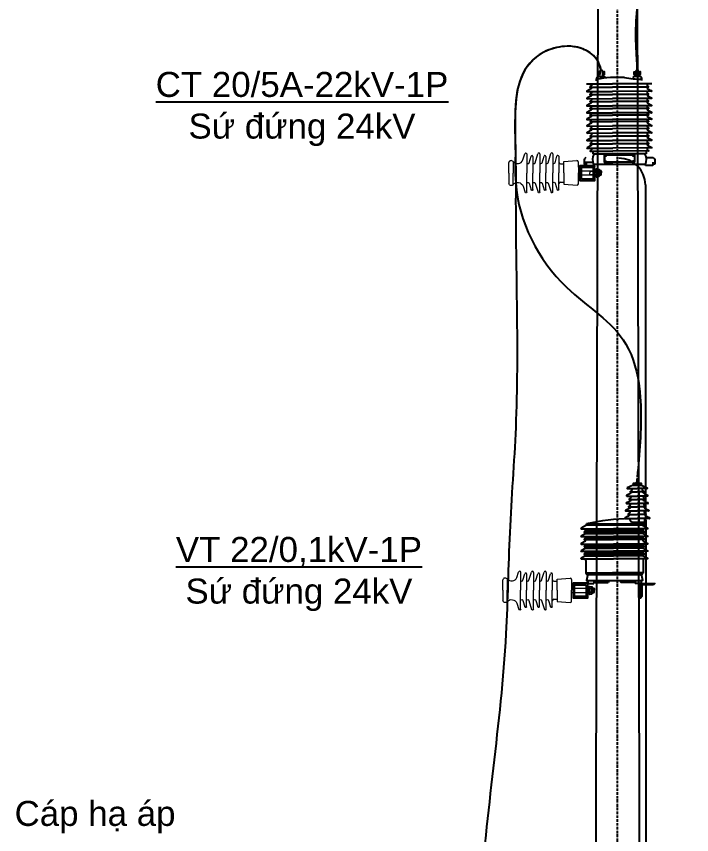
# Model space of a CAD drawing. Header units: inches. Extents: x -246336 to 136055, y -106871 to 69513.
# Drawn here: x -116077 to -112832, y 11018 to 14948 of the extents above; entities that cross this region are included whole.
import ezdxf

# ---------------------------------------------------------------- set-up
doc = ezdxf.new("R2010")
doc.units = ezdxf.units.IN
doc.header["$MEASUREMENT"] = 0
doc.linetypes.add('ACAD_ISO10W100', pattern=[18.5, 12, -3, 0.5, -3])
doc.linetypes.add('CENTER', pattern=[2, 1.25, -0.25, 0.25, -0.25])
doc.layers.add('XA-TT1', color=7, linetype='Continuous')
doc.styles.add('VU', font='arial.ttf', dxfattribs={"height": 12})
doc.linetypes.add('BATTING', pattern='A,0.0001,-0.1,[134,ltypeshp.shx,S=0.1,R=0,X=-0.1,Y=0],-0.2,[134,ltypeshp.shx,S=0.1,R=180,X=0.1,Y=0],-0.1', length=0.4001)

# ---------------------------------------------------------------- blocks, each defined once
blk = doc.blocks.new('ti-sd')
at = {"color": 8, "linetype": 'Continuous'}
for p, q in [((39880.29, -6205.36), (39892.71, -6205.31)), ((39882.58, -6205.44), (39882.58, -6206.3)), ((39885.07, -6203.78), (39885.07, -6203.18)), ((39911.64, -6205.27), (39892.71, -6205.31)), ((39906.85, -6203.72), (39906.85, -6203.13)), ((39909.35, -6205.37), (39909.35, -6206.23)), ((39882.59, -6207.56), (39880.43, -6208.76)), ((39880.49, -6208.99), (39892.72, -6208.94)), ((39882.58, -6206.3), (39881.9, -6206.77)), ((39882.6, -6209.84), (39881.91, -6210.31)), ((39881.94, -6206.92), (39892.71, -6206.88)), ((39882.58, -6206.92), (39882.59, -6207.56)), ((39882.59, -6208.98), (39882.6, -6209.84)), ((39910, -6206.84), (39892.71, -6206.88)), ((39911.46, -6208.9), (39892.72, -6208.94)), ((39909.35, -6206.23), (39910.04, -6206.69)), ((39909.36, -6206.84), (39909.36, -6207.49)), ((39909.36, -6207.49), (39911.52, -6208.67)), ((39909.36, -6208.91), (39909.37, -6209.77)), ((39909.37, -6209.77), (39910.06, -6210.23)), ((39882.6, -6211.01), (39880.45, -6212.21)), ((39880.51, -6212.44), (39892.73, -6212.39)), ((39882.61, -6213.21), (39881.92, -6213.68)), ((39881.96, -6210.46), (39892.72, -6210.42)), ((39881.97, -6213.83), (39892.74, -6213.79)), ((39882.6, -6210.46), (39882.6, -6211.01)), ((39882.6, -6212.43), (39882.61, -6213.21)), ((39882.61, -6213.83), (39882.61, -6214.48)), ((39910.01, -6210.38), (39892.72, -6210.42)), ((39911.48, -6212.35), (39892.73, -6212.39)), ((39910.02, -6213.75), (39892.74, -6213.79)), ((39909.37, -6210.38), (39909.37, -6210.94)), ((39909.37, -6210.94), (39911.53, -6212.12)), ((39909.38, -6212.36), (39909.38, -6213.14)), ((39909.38, -6213.14), (39910.07, -6213.61)), ((39909.38, -6213.76), (39909.38, -6214.4)), ((39882.61, -6214.48), (39880.46, -6215.67)), ((39880.52, -6215.9), (39892.74, -6215.86)), ((39882.62, -6216.58), (39881.93, -6217.06)), ((39881.98, -6217.2), (39892.75, -6217.16)), ((39882.62, -6215.89), (39882.62, -6216.58)), ((39882.62, -6217.2), (39882.62, -6217.85)), ((39911.49, -6215.81), (39892.74, -6215.86)), ((39910.04, -6217.13), (39892.75, -6217.16)), ((39909.38, -6214.4), (39911.55, -6215.59)), ((39909.39, -6215.82), (39909.39, -6216.51)), ((39909.39, -6216.51), (39910.08, -6216.98)), ((39909.39, -6217.13), (39909.4, -6217.78)), ((39909.4, -6217.78), (39911.56, -6218.96)), ((39882.62, -6217.85), (39880.47, -6219.05)), ((39882.64, -6220.99), (39880.48, -6222.19)), ((39880.53, -6219.27), (39892.76, -6219.23)), ((39882.63, -6219.72), (39881.94, -6220.2)), ((39881.99, -6220.34), (39892.76, -6220.3)), ((39882.63, -6219.27), (39882.63, -6219.72)), ((39882.63, -6220.34), (39882.64, -6220.99)), ((39911.5, -6219.19), (39892.76, -6219.23)), ((39910.05, -6220.27), (39892.76, -6220.3)), ((39909.4, -6219.19), (39909.4, -6219.65)), ((39909.4, -6219.65), (39910.09, -6220.12)), ((39909.41, -6220.27), (39909.41, -6220.92)), ((39909.41, -6220.92), (39911.57, -6222.1)), ((39882.65, -6224.15), (39880.49, -6225.35)), ((39880.54, -6222.41), (39892.77, -6222.37)), ((39880.55, -6225.58), (39892.78, -6225.53)), ((39882.64, -6222.89), (39881.96, -6223.36)), ((39882, -6223.51), (39892.77, -6223.47)), ((39882.64, -6222.41), (39882.64, -6222.89)), ((39882.64, -6223.5), (39882.65, -6224.15)), ((39882.65, -6225.57), (39882.65, -6226.26)), ((39911.51, -6222.32), (39892.77, -6222.37)), ((39910.06, -6223.43), (39892.77, -6223.47)), ((39911.52, -6225.49), (39892.78, -6225.53)), ((39909.41, -6222.33), (39909.41, -6222.81)), ((39909.41, -6222.81), (39910.1, -6223.28)), ((39909.42, -6223.43), (39909.42, -6224.08)), ((39909.42, -6224.08), (39911.58, -6225.26)), ((39909.42, -6225.49), (39909.43, -6226.19)), ((39882.66, -6227.52), (39880.51, -6228.72)), ((39880.57, -6228.95), (39892.79, -6228.9)), ((39882.65, -6226.26), (39881.97, -6226.73)), ((39882.01, -6226.88), (39892.78, -6226.84)), ((39882.66, -6226.88), (39882.66, -6227.52)), ((39882.66, -6228.98), (39882.67, -6229.84)), ((39910.07, -6226.8), (39892.78, -6226.84)), ((39911.53, -6228.86), (39892.79, -6228.9)), ((39909.43, -6226.19), (39910.12, -6226.65)), ((39909.43, -6226.8), (39909.43, -6227.45)), ((39909.43, -6227.45), (39911.59, -6228.63)), ((39909.44, -6228.91), (39909.44, -6229.77)), ((39882.67, -6231.11), (39880.52, -6232.31)), ((39880.58, -6232.53), (39892.8, -6232.49)), ((39882.67, -6229.84), (39881.98, -6230.31)), ((39882.68, -6233.52), (39881.99, -6233.99)), ((39882.03, -6230.46), (39892.8, -6230.42)), ((39882.67, -6230.46), (39882.67, -6231.11)), ((39882.68, -6232.52), (39882.68, -6233.52)), ((39910.08, -6230.38), (39892.8, -6230.42)), ((39911.55, -6232.44), (39892.8, -6232.49)), ((39909.44, -6229.77), (39910.13, -6230.24)), ((39909.44, -6230.39), (39909.44, -6231.04)), ((39909.44, -6231.04), (39911.61, -6232.22)), ((39909.45, -6232.45), (39909.45, -6233.45)), ((39909.45, -6233.45), (39910.14, -6233.91)), ((39882.69, -6234.79), (39880.53, -6235.98)), ((39880.59, -6236.21), (39892.82, -6236.17)), ((39882.69, -6237.01), (39882.01, -6237.48)), ((39882.04, -6234.14), (39892.81, -6234.1)), ((39882.68, -6234.14), (39882.69, -6234.79)), ((39882.69, -6236.2), (39882.69, -6237.01)), ((39910.1, -6234.06), (39892.81, -6234.1)), ((39911.56, -6236.12), (39892.82, -6236.17)), ((39909.46, -6234.06), (39909.46, -6234.71)), ((39909.46, -6234.71), (39911.62, -6235.89)), ((39909.46, -6236.13), (39909.47, -6236.94)), ((39909.47, -6236.94), (39910.16, -6237.4)), ((39882.05, -6237.63), (39892.82, -6237.59)), ((39883.32, -6237.63), (39883.33, -6238.99)), ((39883.33, -6238.99), (39892.83, -6238.96)), ((39889.04, -6239.91), (39889.84, -6239.91)), ((39889.44, -6239.51), (39889.44, -6240.31)), ((39910.11, -6237.55), (39892.82, -6237.59)), ((39908.85, -6238.92), (39892.83, -6238.96)), ((39903.15, -6239.88), (39902.34, -6239.89)), ((39902.74, -6239.48), (39902.74, -6240.29)), ((39908.84, -6237.56), (39908.85, -6238.92)), ((39879.06, -6242.96), (39883.18, -6242.95)), ((39880.11, -6242.96), (39880.12, -6244.63)), ((39880.12, -6244.63), (39883.58, -6244.61)), ((39883.58, -6244.61), (39883.62, -6244.05)), ((39908.59, -6243.98), (39883.62, -6244.03)), ((39889.05, -6242.53), (39889.85, -6242.53)), ((39889.45, -6242.94), (39889.45, -6242.13)), ((39903.15, -6242.51), (39902.35, -6242.51)), ((39902.75, -6242.91), (39902.75, -6242.1)), ((39908.63, -6244.55), (39908.59, -6243.98)), ((39912.1, -6244.53), (39908.63, -6244.55)), ((39912.09, -6242.87), (39912.1, -6244.53)), ((39886.44, -6246.67), (39886.44, -6248.02)), ((39886.44, -6247), (39887.3, -6247)), ((39886.45, -6249.37), (39886.44, -6248.02)), ((39886.45, -6249.03), (39887.3, -6249.03))]:
    blk.add_line(p, q, dxfattribs=at)
at = {"color": 8, "linetype": 'Continuous', "lineweight": 5}
for p, q in [((39849.72, -6241.88), (39850.67, -6238.88)), ((39851.55, -6238.94), (39851.58, -6248.15)), ((39852.66, -6243.21), (39853.6, -6240.07)), ((39854.45, -6240.16), (39854.48, -6248.13)), ((39855.56, -6243.2), (39856.89, -6238.86)), ((39857.77, -6238.92), (39857.81, -6248.12)), ((39858.88, -6243.19), (39859.82, -6240.05)), ((39860.67, -6240.13), (39860.7, -6248.11)), ((39861.78, -6243.18), (39863.11, -6238.83)), ((39864, -6238.9), (39864.03, -6248.1)), ((39865.11, -6243.17), (39866.05, -6240.03)), ((39866.9, -6240.11), (39866.93, -6248.09)), ((39842.88, -6248.18), (39842.86, -6243.12)), ((39844.96, -6242.64), (39844.98, -6248.17)), ((39867.72, -6243.71), (39869.38, -6243.7)), ((39869.38, -6242.6), (39875.65, -6242.08)), ((39869.4, -6248.08), (39869.38, -6242.6)), ((39876.3, -6242.73), (39876.32, -6248.06)), ((39842.88, -6248.18), (39842.9, -6253.23)), ((39845, -6253.7), (39844.98, -6248.17)), ((39851.62, -6257.35), (39851.58, -6248.15)), ((39854.51, -6256.11), (39854.48, -6248.13)), ((39857.84, -6257.33), (39857.81, -6248.12)), ((39860.73, -6256.09), (39860.7, -6248.11)), ((39864.06, -6257.3), (39864.03, -6248.1)), ((39866.96, -6256.07), (39866.93, -6248.09)), ((39869.4, -6248.08), (39869.41, -6253.56)), ((39876.31, -6247.04), (39884.83, -6247.01)), ((39876.34, -6253.38), (39876.32, -6248.06)), ((39876.32, -6249.07), (39884.83, -6249.04)), ((39881.9, -6247.02), (39881.9, -6248.04)), ((39881.9, -6249.05), (39881.9, -6248.04)), ((39885.06, -6246.23), (39886.3, -6246.23)), ((39885.2, -6247.11), (39886.3, -6247.11)), ((39885.21, -6248.93), (39886.31, -6248.93)), ((39887.3, -6247), (39887.5, -6247.2)), ((39887.3, -6249.03), (39887.5, -6248.83)), ((39887.5, -6247.2), (39887.5, -6248.02)), ((39887.5, -6248.83), (39887.5, -6248.02)), ((39852.7, -6253.07), (39853.66, -6256.21)), ((39855.59, -6253.06), (39856.96, -6257.39)), ((39858.92, -6253.05), (39859.88, -6256.18)), ((39861.82, -6253.04), (39863.18, -6257.37)), ((39865.14, -6253.03), (39866.11, -6256.16)), ((39867.75, -6252.47), (39869.41, -6252.46)), ((39885.08, -6249.81), (39886.31, -6249.81)), ((39849.76, -6254.42), (39850.73, -6257.42)), ((39869.41, -6253.56), (39875.69, -6254.03))]:
    blk.add_line(p, q, dxfattribs=at)
at = {"color": 8}
blk.add_line((39908.97, -6240.65), (39912.3, -6240.65), dxfattribs=at)
at = {"color": 8, "linetype": 'CENTER', "lineweight": 5, "ltscale": 0.05}
for p, q in [((39881.9, -6247.22), (39884.83, -6247.21)), ((39881.9, -6248.85), (39884.83, -6248.84))]:
    blk.add_line(p, q, dxfattribs=at)
at = {"color": 8, "linetype": 'CENTER', "ltscale": 0.05}
for p, q in [((39886.44, -6247.21), (39887.5, -6247.2)), ((39886.45, -6248.83), (39887.5, -6248.83)), ((39887.3, -6249.03), (39887.3, -6247))]:
    blk.add_line(p, q, dxfattribs=at)
at = {"color": 8, "linetype": 'Continuous', "const_width": 0.00123}
for points in [[(39880.29, -6205.36), (39881.11, -6202), (39882.95, -6201.99), (39883.6, -6203.83), (39892.7, -6203.8)], [(39911.64, -6205.27), (39910.8, -6201.92), (39908.96, -6201.92), (39908.32, -6203.76), (39892.7, -6203.8)], [(39883.28, -6240.71), (39879.89, -6240.73)], [(39882.05, -6237.63), (39881.15, -6237.63), (39881.17, -6240.61)], [(39910.11, -6237.55), (39911.01, -6237.55), (39911.02, -6240.53)]]:
    blk.add_lwpolyline(points, dxfattribs=at)
at = {"color": 8, "linetype": 'Continuous'}
for points in [[(39886.67, -6199.5), (39885.8, -6199.5), (39885.81, -6200.86), (39886.55, -6200.85)], [(39887.85, -6198.82), (39886.81, -6198.83)], [(39888.12, -6200.85), (39888.81, -6200.84), (39888.81, -6199.49), (39887.99, -6199.49)], [(39903.78, -6200.81), (39903.09, -6200.82), (39903.08, -6199.46), (39903.9, -6199.46)], [(39904.04, -6198.79), (39905.07, -6198.79)], [(39905.21, -6199.46), (39906.09, -6199.45), (39906.09, -6200.81), (39905.35, -6200.81)], [(39892.83, -6239.4), (39888.95, -6239.42), (39888.96, -6243.03), (39892.84, -6243.01)]]:
    blk.add_lwpolyline(points, dxfattribs=at)
at = {"color": 8}
blk.add_lwpolyline([(39888.95, -6239.42), (39903.24, -6239.42), (39903.24, -6243), (39888.95, -6243)], close=True, dxfattribs=at)
at = {"color": 8, "flags": 128}
for points in [[(39884.17, -6245.34), (39884.16, -6244.63), (39877.06, -6244.65), (39877.09, -6251.75), (39877.8, -6251.75)], [(39877.09, -6251.04), (39877.09, -6251.75), (39884.19, -6251.73), (39884.16, -6244.63), (39883.45, -6244.63)], [(39877.8, -6251.04), (39877.78, -6245.36), (39883.46, -6245.34)], [(39883.46, -6245.34), (39883.48, -6251.02), (39877.8, -6251.04)]]:
    blk.add_lwpolyline(points, dxfattribs=at)
at = {"color": 8, "linetype": 'Continuous', "lineweight": 5}
for points in [[(39884.83, -6248.02), (39884.82, -6246), (39885.06, -6246), (39885.07, -6248.02)], [(39884.83, -6248.02), (39884.84, -6250.05), (39885.08, -6250.05), (39885.07, -6248.02)]]:
    blk.add_lwpolyline(points, dxfattribs=at)
at = {"color": 8, "linetype": 'Continuous'}
for centre in [(39889.44, -6239.91), (39902.74, -6239.89), (39889.45, -6242.53), (39902.75, -6242.51)]:
    blk.add_circle(centre, 0.0977, dxfattribs=at)
for centre, radius, start, end in [((39895.75, -6200.99), 9.2, 166.3863, 185.1993), ((39878.92, -6201.05), 9.2, 355.2151, 14.0282), ((39912.98, -6200.96), 9.2, 166.3863, 185.1993), ((39896.15, -6201.02), 9.2, 355.2151, 14.0282), ((39894.75, -6249.48), 47.3, 85.4838, 101.8107), ((39909.31, -6133.01), 70.16, 261.1118, 267.9895), ((39880.49, -6208.87), 0.121, 119.0705, 270.2072), ((39881.94, -6206.84), 0.0808, 124.5117, 270.2072), ((39910, -6206.76), 0.0808, 270.2072, 55.9027), ((39911.46, -6208.78), 0.121, 270.2072, 61.344), ((39880.51, -6212.32), 0.121, 119.0705, 270.2072), ((39881.95, -6210.38), 0.0808, 124.5117, 270.2072), ((39881.97, -6213.75), 0.0808, 124.5117, 270.2072), ((39910.01, -6210.3), 0.0808, 270.2072, 55.9027), ((39910.02, -6213.67), 0.0808, 270.2072, 55.9027), ((39911.47, -6212.23), 0.121, 270.2072, 61.344), ((39880.52, -6215.78), 0.121, 119.0705, 270.2072), ((39881.98, -6217.12), 0.0808, 124.5117, 270.2072), ((39910.04, -6217.05), 0.0808, 270.2072, 55.9027), ((39911.49, -6215.69), 0.121, 270.2072, 61.344), ((39880.53, -6219.15), 0.121, 119.0705, 270.2072), ((39881.99, -6220.26), 0.0808, 124.5117, 270.2072), ((39910.05, -6220.18), 0.0808, 270.2072, 55.9027), ((39911.5, -6219.06), 0.121, 270.2072, 61.344), ((39880.54, -6222.29), 0.121, 119.0705, 270.2072), ((39880.55, -6225.45), 0.121, 119.0705, 270.2072), ((39882, -6223.42), 0.0808, 124.5117, 270.2072), ((39910.06, -6223.35), 0.0808, 270.2072, 55.9027), ((39911.51, -6222.2), 0.121, 270.2072, 61.344), ((39911.52, -6225.37), 0.121, 270.2072, 61.344), ((39880.57, -6228.83), 0.121, 119.0705, 270.2072), ((39882.01, -6226.8), 0.0808, 124.5117, 270.2072), ((39910.07, -6226.72), 0.0808, 270.2072, 55.9027), ((39911.53, -6228.74), 0.121, 270.2072, 61.344), ((39880.58, -6232.41), 0.121, 119.0705, 270.2072), ((39882.03, -6230.38), 0.0808, 124.5117, 270.2072), ((39910.08, -6230.3), 0.0808, 270.2072, 55.9027), ((39911.55, -6232.32), 0.121, 270.2072, 61.344), ((39880.59, -6236.09), 0.121, 119.0705, 270.2072), ((39882.04, -6234.06), 0.0808, 124.5117, 270.2072), ((39910.1, -6233.98), 0.0808, 270.2072, 55.9027), ((39910.11, -6237.47), 0.0808, 270.2072, 55.9027), ((39911.56, -6236), 0.121, 270.2072, 61.344), ((39882.05, -6237.55), 0.0808, 124.5117, 270.2072), ((39888.53, -6241.75), 5.41, 149.3095, 205.0689), ((39903.67, -6241.72), 5.41, 335.3456, 31.105), ((39885.84, -6246.67), 0.776, 145.6703, 214.7442), ((39888.17, -6248.01), 3.1, 163.1324, 180.2072), ((39888.17, -6248.01), 3.1, 180.2072, 197.2821), ((39885.85, -6249.37), 0.776, 145.6703, 214.7442), ((39885.66, -6246.67), 0.776, 325.6703, 34.7442), ((39883.34, -6248.03), 3.1, 0.2072, 17.2821), ((39883.34, -6248.03), 3.1, 343.1324, 0.2072), ((39885.67, -6249.37), 0.776, 325.6703, 34.7442)]:
    blk.add_arc(centre, radius, start, end, dxfattribs=at)
at = {"color": 8, "linetype": 'Continuous', "lineweight": 5}
for centre, radius, start, end in [((39867.8, -6242.78), 0.936, 196.9591, 264.9266), ((39875.62, -6242.76), 0.68, 2.2728, 87.6583), ((39867.84, -6253.4), 0.936, 95.4879, 163.4553), ((39875.66, -6253.36), 0.68, 272.7562, 358.1417)]:
    blk.add_arc(centre, radius, start, end, dxfattribs=at)
for centre, major_axis, start_param, end_param in [((39851.1, -6239.01), (0.454, 0.002), 0.149844, 2.840876), ((39854.02, -6240.14), (0.428, 0.002), -0.047539, 2.975238), ((39857.32, -6238.99), (0.454, 0.002), 0.149844, 2.840876), ((39860.25, -6240.12), (0.428, 0.002), -0.047539, 2.975238), ((39863.55, -6238.96), (0.454, 0.002), 0.149844, 2.840876), ((39866.47, -6240.09), (0.428, 0.002), -0.047539, 2.975238), ((39844.02, -6243.33), (-1.18, 0), 3.786737, 6.096978), ((39847.12, -6240.94), (2.77, 0.01), 3.818652, 5.922667), ((39852.1, -6243.08), (-0.579, -0.002), 0.402312, 2.8943), ((39854.99, -6243.07), (-0.579, -0.002), 0.402312, 2.8943), ((39858.32, -6243.05), (-0.579, -0.002), 0.402312, 2.8943), ((39861.22, -6243.04), (-0.579, -0.002), 0.402312, 2.8943), ((39864.55, -6243.03), (-0.579, -0.002), 0.402312, 2.8943)]:
    blk.add_ellipse(centre, major_axis=major_axis, ratio=0.970874, start_param=start_param, end_param=end_param, dxfattribs=at)
at = {"color": 8, "linetype": 'Continuous', "lineweight": 5, "extrusion": (0, 0, -1)}
for centre, major_axis, start_param, end_param in [((39847.17, -6255.38), (-2.77, -0.01), 0.67706, 2.781074), ((39852.13, -6253.21), (0.579, 0.002), 3.543905, 6.035893), ((39855.03, -6253.2), (0.579, 0.002), 3.543905, 6.035893), ((39858.36, -6253.19), (0.579, 0.002), 3.543905, 6.035893), ((39861.25, -6253.18), (0.579, 0.002), 3.543905, 6.035893), ((39864.58, -6253.17), (0.579, 0.002), 3.543905, 6.035893), ((39844.06, -6253.02), (1.18, 0), 0.645144, 2.955385), ((39854.08, -6256.13), (-0.428, -0.002), 3.094054, 6.116831), ((39860.3, -6256.11), (-0.428, -0.002), 3.094054, 6.116831), ((39866.53, -6256.09), (-0.428, -0.002), 3.094054, 6.116831), ((39851.17, -6257.28), (-0.454, -0.002), 3.291437, 5.982469), ((39857.39, -6257.26), (-0.454, -0.002), 3.291437, 5.982469), ((39863.61, -6257.24), (-0.454, -0.002), 3.291437, 5.982469)]:
    blk.add_ellipse(centre, major_axis=major_axis, ratio=0.970874, start_param=start_param, end_param=end_param, dxfattribs=at)
at = {"color": 8, "linetype": 'Continuous'}
for points, knots in [([(39885.07, -6203.18), (39885.1, -6202.9), (39885.16, -6202.5), (39885.41, -6202.01), (39885.89, -6201.83), (39886.48, -6201.84), (39887.16, -6201.79), (39887.8, -6201.81), (39888.37, -6201.83), (39888.78, -6201.86), (39889.23, -6201.94), (39889.29, -6202.25), (39889.34, -6202.5)], [0, 0, 0, 0, 8.349746, 11.881532, 15.666419, 22.692707, 29.307797, 35.918943, 41.477467, 46.210135, 48.078796, 54.351019, 54.351019, 54.351019, 54.351019]), ([(39906.85, -6203.13), (39906.81, -6202.85), (39906.75, -6202.45), (39906.5, -6201.96), (39906.01, -6201.78), (39905.43, -6201.8), (39904.74, -6201.75), (39904.11, -6201.78), (39903.53, -6201.8), (39903.13, -6201.83), (39902.68, -6201.91), (39902.62, -6202.23), (39902.57, -6202.47)], [0, 0, 0, 0, 8.349746, 11.881532, 15.666419, 22.692707, 29.307797, 35.918943, 41.477467, 46.210135, 48.078796, 54.351019, 54.351019, 54.351019, 54.351019]), ([(39879.89, -6240.73), (39879.67, -6240.94), (39879.22, -6241.38), (39879.14, -6242.21), (39879.03, -6242.92), (39879.11, -6243.43), (39879.15, -6243.82), (39879.3, -6243.97), (39879.59, -6244.09), (39879.87, -6244.02), (39880.12, -6243.95)], [0, 0, 0, 0, 8.558028, 18.122909, 23.626836, 29.675938, 33.663226, 34.438102, 35.663637, 42.81104, 42.81104, 42.81104, 42.81104]), ([(39912.3, -6240.65), (39912.51, -6240.85), (39912.96, -6241.29), (39913.05, -6242.12), (39913.16, -6242.83), (39913.08, -6243.34), (39913.05, -6243.73), (39912.91, -6243.88), (39912.62, -6244.01), (39912.33, -6243.93), (39912.1, -6244.01)], [0, 0, 0, 0, 8.558028, 18.122909, 23.626836, 29.675938, 33.663226, 34.438102, 35.663637, 42.81104, 42.81104, 42.81104, 42.81104])]:
    blk.add_open_spline(points, degree=3, knots=knots, dxfattribs=at)
blk = doc.blocks.new('tu-tl')
at = {"color": 8, "linetype": 'Continuous'}
for p, q in [((39902.63, -6397.03), (39899.85, -6398.29)), ((39906.62, -6397.03), (39909.4, -6398.29)), ((39901.08, -6401.16), (39899.61, -6401.84)), ((39899.69, -6402.22), (39904.63, -6402.22)), ((39899.94, -6398.68), (39904.63, -6398.68)), ((39901.29, -6400.29), (39904.63, -6400.29)), ((39909.31, -6398.68), (39904.63, -6398.68)), ((39907.96, -6400.29), (39904.63, -6400.29)), ((39909.56, -6402.22), (39904.63, -6402.22)), ((39908.18, -6401.16), (39909.64, -6401.84)), ((39900.93, -6404.8), (39899.46, -6405.48)), ((39899.55, -6405.87), (39904.63, -6405.87)), ((39900.8, -6403.89), (39904.63, -6403.89)), ((39908.45, -6403.89), (39904.63, -6403.89)), ((39909.7, -6405.87), (39904.63, -6405.87)), ((39908.32, -6404.8), (39909.79, -6405.48)), ((39900.54, -6408.34), (39899.08, -6409.02)), ((39899.16, -6409.41), (39904.63, -6409.41)), ((39900.55, -6407.45), (39904.63, -6407.45)), ((39908.71, -6407.45), (39904.63, -6407.45)), ((39910.09, -6409.41), (39904.63, -6409.41)), ((39908.71, -6408.34), (39910.18, -6409.02)), ((39900.2, -6411.98), (39898.74, -6412.66)), ((39898.82, -6413.05), (39904.63, -6413.05)), ((39900.34, -6411.05), (39904.63, -6411.05)), ((39908.91, -6411.05), (39904.63, -6411.05)), ((39910.43, -6413.05), (39904.63, -6413.05)), ((39908.29, -6415.61), (39908.29, -6413.05)), ((39909.05, -6411.98), (39910.52, -6412.66)), ((39880.28, -6416.26), (39877.65, -6417.71)), ((39877.71, -6417.94), (39893.17, -6417.94)), ((39879.83, -6418.93), (39879.83, -6417.94)), ((39909.65, -6417.94), (39893.17, -6417.94)), ((39907.08, -6416.26), (39909.71, -6417.71)), ((39907.53, -6418.93), (39907.53, -6417.94)), ((39879.83, -6420.29), (39877.65, -6421.49)), ((39877.71, -6421.72), (39893.17, -6421.72)), ((39879.83, -6418.93), (39879.17, -6419.38)), ((39879.21, -6419.53), (39893.17, -6419.53)), ((39879.83, -6418.93), (39893.17, -6418.93)), ((39879.83, -6420.29), (39879.83, -6419.53)), ((39879.83, -6420.29), (39893.17, -6420.29)), ((39879.83, -6422.49), (39879.83, -6421.72)), ((39907.53, -6418.93), (39893.17, -6418.93)), ((39908.15, -6419.53), (39893.17, -6419.53)), ((39907.53, -6420.29), (39893.17, -6420.29)), ((39909.65, -6421.72), (39893.17, -6421.72)), ((39907.53, -6418.93), (39908.19, -6419.38)), ((39907.53, -6420.29), (39907.53, -6419.53)), ((39907.53, -6420.29), (39909.71, -6421.49)), ((39907.53, -6422.49), (39907.53, -6421.72)), ((39879.83, -6423.86), (39877.65, -6425.05)), ((39877.71, -6425.28), (39893.17, -6425.28)), ((39879.83, -6422.49), (39879.17, -6422.94)), ((39879.83, -6425.96), (39879.17, -6426.41)), ((39879.21, -6423.09), (39893.17, -6423.09)), ((39879.83, -6422.49), (39893.17, -6422.49)), ((39879.83, -6423.86), (39879.83, -6423.08)), ((39879.83, -6425.96), (39879.83, -6425.28)), ((39879.83, -6425.96), (39893.17, -6425.96)), ((39907.53, -6422.49), (39893.17, -6422.49)), ((39908.15, -6423.09), (39893.17, -6423.09)), ((39909.65, -6425.28), (39893.17, -6425.28)), ((39907.53, -6425.96), (39893.17, -6425.96)), ((39907.53, -6422.49), (39908.19, -6422.94)), ((39907.53, -6423.86), (39907.53, -6423.08)), ((39907.53, -6423.86), (39909.71, -6425.05)), ((39907.53, -6425.96), (39907.53, -6425.28)), ((39907.53, -6425.96), (39908.19, -6426.41)), ((39879.83, -6427.32), (39877.65, -6428.52)), ((39877.71, -6428.75), (39893.17, -6428.75)), ((39879.83, -6429.55), (39879.17, -6430)), ((39879.21, -6426.56), (39893.17, -6426.56)), ((39879.83, -6427.32), (39879.83, -6426.55)), ((39879.83, -6427.32), (39893.17, -6427.32)), ((39879.83, -6429.55), (39879.83, -6428.75)), ((39879.83, -6429.55), (39893.17, -6429.55)), ((39908.15, -6426.56), (39893.17, -6426.56)), ((39907.53, -6427.32), (39893.17, -6427.32)), ((39909.65, -6428.75), (39893.17, -6428.75)), ((39907.53, -6429.55), (39893.17, -6429.55)), ((39907.53, -6427.32), (39907.53, -6426.55)), ((39907.53, -6427.32), (39909.71, -6428.52)), ((39907.53, -6429.55), (39907.53, -6428.75)), ((39907.53, -6429.55), (39908.19, -6430)), ((39879.83, -6430.91), (39877.65, -6432.11)), ((39877.71, -6432.34), (39893.17, -6432.34)), ((39879.21, -6430.15), (39893.17, -6430.15)), ((39879.83, -6430.91), (39879.83, -6430.14)), ((39879.83, -6430.91), (39893.17, -6430.91)), ((39879.92, -6433.17), (39879.92, -6439.22)), ((39908.15, -6430.15), (39893.17, -6430.15)), ((39907.53, -6430.91), (39893.17, -6430.91)), ((39909.65, -6432.34), (39893.17, -6432.34)), ((39907.45, -6433.17), (39907.45, -6439.22)), ((39907.53, -6430.91), (39907.53, -6430.14)), ((39907.53, -6430.91), (39909.71, -6432.11)), ((39879.92, -6439.18), (39893.63, -6439.18)), ((39881.01, -6439.71), (39893.55, -6439.71)), ((39906.11, -6440.11), (39881.25, -6440.11)), ((39907.45, -6439.18), (39892.71, -6439.18)), ((39906.67, -6439.71), (39892.79, -6439.71)), ((39906.43, -6442.92), (39880.93, -6442.92)), ((39880.93, -6442.92), (39880.93, -6444.25)), ((39880.93, -6444.25), (39883.72, -6444.25)), ((39883.72, -6442.92), (39883.72, -6444.25)), ((39883.72, -6443.71), (39890.57, -6443.71)), ((39890.98, -6442.92), (39890.57, -6443.71)), ((39896.38, -6442.92), (39896.79, -6443.71)), ((39903.64, -6443.71), (39896.79, -6443.71)), ((39906.43, -6444.25), (39903.62, -6444.25)), ((39903.64, -6442.92), (39903.64, -6444.25)), ((39906.43, -6442.92), (39906.43, -6444.25)), ((39883.03, -6446.19), (39883.03, -6447.52)), ((39883.03, -6446.52), (39883.88, -6446.52)), ((39883.03, -6448.85), (39883.03, -6447.52)), ((39883.03, -6448.52), (39883.88, -6448.52))]:
    blk.add_line(p, q, dxfattribs=at)
at = {"color": 8, "linetype": 'Continuous', "lineweight": 5}
for p, q in [((39846.78, -6441.33), (39847.61, -6438.73)), ((39848.6, -6438.88), (39848.6, -6447.52)), ((39849.68, -6442.65), (39850.62, -6439.55)), ((39851.46, -6439.64), (39851.46, -6447.52)), ((39852.55, -6442.65), (39853.76, -6438.74)), ((39854.75, -6438.89), (39854.75, -6447.52)), ((39855.83, -6442.65), (39856.77, -6439.55)), ((39857.61, -6439.64), (39857.61, -6447.52)), ((39858.69, -6442.65), (39859.91, -6438.74)), ((39860.9, -6438.89), (39860.9, -6447.52)), ((39861.98, -6442.65), (39862.92, -6439.55)), ((39863.76, -6439.64), (39863.76, -6447.52)), ((39866.2, -6442.11), (39872.39, -6441.62)), ((39840, -6447.52), (39840, -6442.53)), ((39842.08, -6442.05), (39842.08, -6447.52)), ((39864.56, -6443.2), (39866.2, -6443.2)), ((39866.2, -6447.52), (39866.2, -6442.11)), ((39873.03, -6442.26), (39873.03, -6447.52)), ((39881.68, -6445.75), (39882.9, -6445.75)), ((39840, -6447.52), (39840, -6452.51)), ((39842.08, -6452.99), (39842.08, -6447.52)), ((39848.6, -6456.61), (39848.6, -6447.52)), ((39851.46, -6455.4), (39851.46, -6447.52)), ((39854.75, -6456.61), (39854.75, -6447.52)), ((39857.61, -6455.4), (39857.61, -6447.52)), ((39860.9, -6456.61), (39860.9, -6447.52)), ((39863.76, -6455.4), (39863.76, -6447.52)), ((39866.2, -6447.52), (39866.2, -6452.93)), ((39873.03, -6446.52), (39881.44, -6446.52)), ((39873.03, -6452.78), (39873.03, -6447.52)), ((39873.03, -6448.52), (39881.44, -6448.52)), ((39881.68, -6449.29), (39882.9, -6449.29)), ((39881.81, -6446.62), (39882.9, -6446.62)), ((39881.81, -6448.42), (39882.9, -6448.42)), ((39883.88, -6446.52), (39884.08, -6446.72)), ((39883.88, -6448.52), (39884.08, -6448.32)), ((39884.08, -6446.72), (39884.08, -6447.52)), ((39884.08, -6448.32), (39884.08, -6447.52)), ((39849.68, -6452.39), (39850.62, -6455.49)), ((39852.55, -6452.39), (39853.88, -6456.67)), ((39855.83, -6452.39), (39856.77, -6455.49)), ((39858.69, -6452.39), (39860.03, -6456.67)), ((39861.98, -6452.39), (39862.92, -6455.49)), ((39864.56, -6451.84), (39866.2, -6451.84)), ((39866.2, -6452.93), (39872.39, -6453.42)), ((39846.78, -6453.71), (39847.73, -6456.67))]:
    blk.add_line(p, q, dxfattribs=at)
at = {"color": 8, "linetype": 'CENTER', "lineweight": 5, "ltscale": 0.05}
for p, q in [((39880.09, -6446.72), (39881.44, -6446.72)), ((39880.09, -6448.32), (39881.44, -6448.32))]:
    blk.add_line(p, q, dxfattribs=at)
at = {"color": 8, "linetype": 'CENTER', "ltscale": 0.05}
for p, q in [((39883.03, -6446.72), (39884.08, -6446.72)), ((39883.03, -6448.32), (39884.08, -6448.32)), ((39883.88, -6448.52), (39883.88, -6446.52))]:
    blk.add_line(p, q, dxfattribs=at)
at = {"color": 8, "linetype": 'Continuous'}
for points in [[(39904.38, -6395.86), (39904.87, -6395.86), (39904.87, -6394.17), (39904.38, -6394.17)], [(39902.63, -6397.03), (39906.62, -6397.03), (39906.62, -6396.2), (39902.63, -6396.2)], [(39904.02, -6396.2), (39905.23, -6396.2), (39905.23, -6395.86), (39904.02, -6395.86)], [(39880.28, -6415.61), (39908.29, -6415.61), (39908.29, -6416.26), (39880.28, -6416.26)]]:
    blk.add_lwpolyline(points, close=True, dxfattribs=at)
at = {"color": 8, "flags": 128}
for points in [[(39880.8, -6444.86), (39880.8, -6444.16), (39873.78, -6444.16), (39873.78, -6451.17), (39874.48, -6451.17)], [(39873.78, -6450.47), (39873.78, -6451.17), (39880.8, -6451.17), (39880.8, -6444.16), (39880.09, -6444.16)], [(39880.09, -6444.86), (39880.09, -6450.47), (39874.48, -6450.47)], [(39874.48, -6450.47), (39874.48, -6444.86), (39880.09, -6444.86)], [(39906.81, -6450.56), (39906.11, -6451.27), (39906.11, -6444.25), (39913.13, -6444.25), (39912.43, -6444.95)], [(39912.43, -6444.95), (39906.81, -6444.95), (39906.81, -6450.56)]]:
    blk.add_lwpolyline(points, dxfattribs=at)
at = {"color": 8, "linetype": 'Continuous', "lineweight": 5}
for points in [[(39881.44, -6447.52), (39881.44, -6445.52), (39881.68, -6445.52), (39881.68, -6447.52)], [(39881.44, -6447.52), (39881.44, -6449.52), (39881.68, -6449.52), (39881.68, -6447.52)]]:
    blk.add_lwpolyline(points, dxfattribs=at)
at = {"color": 8, "linetype": 'Continuous'}
for centre, radius, start, end in [((39899.94, -6398.48), 0.204, 114.4232, 270), ((39909.31, -6398.48), 0.204, 270, 65.5768), ((39899.69, -6402.02), 0.204, 114.4232, 270), ((39900.22, -6402.26), 1.57, 290.8825, 0.7109), ((39908.38, -6410.03), 11.5, 121.9967, 129.4587), ((39901.29, -6400.21), 0.0814, 110.8825, 270), ((39900.7, -6398.67), 1.57, 290.8825, 0.7109), ((39900.87, -6410.03), 11.5, 50.5413, 58.0033), ((39908.55, -6398.67), 1.57, 179.2891, 249.1175), ((39909.04, -6402.26), 1.57, 179.2891, 249.1175), ((39907.96, -6400.21), 0.0814, 270, 69.1175), ((39909.56, -6402.02), 0.204, 270, 65.5768), ((39899.55, -6405.66), 0.204, 114.4232, 270), ((39899.96, -6405.83), 1.57, 290.8825, 0.7109), ((39900.8, -6403.8), 0.0814, 110.8825, 270), ((39895.65, -6397.6), 8.93, 306.2607, 314.8873), ((39913.6, -6397.6), 8.93, 225.1127, 233.7393), ((39909.29, -6405.83), 1.57, 179.2891, 249.1175), ((39908.45, -6403.8), 0.0814, 270, 69.1175), ((39909.7, -6405.66), 0.204, 270, 65.5768), ((39899.16, -6409.21), 0.204, 114.4232, 270), ((39899.75, -6409.43), 1.57, 290.8825, 0.7109), ((39900.55, -6407.37), 0.0814, 110.8825, 270), ((39895.26, -6401.14), 8.93, 306.2607, 314.8873), ((39913.99, -6401.14), 8.93, 225.1127, 233.7393), ((39909.5, -6409.43), 1.57, 179.2891, 249.1175), ((39908.71, -6407.37), 0.0814, 270, 69.1175), ((39910.09, -6409.21), 0.204, 270, 65.5768), ((39903.69, -6520.27), 107.24, 91.4385, 102.6086), ((39898.82, -6412.85), 0.204, 114.4232, 270), ((39899.71, -6410.66), 1.41, 290.466, 344.025), ((39900.34, -6410.97), 0.0814, 110.8825, 270), ((39909.54, -6410.66), 1.41, 195.975, 249.534), ((39908.91, -6410.97), 0.0814, 270, 69.1175), ((39910.43, -6412.85), 0.204, 270, 65.5768), ((39877.71, -6417.82), 0.122, 118.8632, 270), ((39909.65, -6417.82), 0.122, 270, 61.1368), ((39877.71, -6421.6), 0.122, 118.8632, 270), ((39879.21, -6419.45), 0.0814, 124.3045, 270), ((39908.15, -6419.45), 0.0814, 270, 55.6955), ((39909.65, -6421.6), 0.122, 270, 61.1368), ((39877.71, -6425.16), 0.122, 118.8632, 270), ((39879.21, -6423.01), 0.0814, 124.3045, 270), ((39908.15, -6423.01), 0.0814, 270, 55.6955), ((39909.65, -6425.16), 0.122, 270, 61.1368), ((39877.71, -6428.63), 0.122, 118.8632, 270), ((39879.21, -6426.48), 0.0814, 124.3045, 270), ((39879.21, -6430.07), 0.0814, 124.3045, 270), ((39908.15, -6426.48), 0.0814, 270, 55.6955), ((39908.15, -6430.07), 0.0814, 270, 55.6955), ((39909.65, -6428.63), 0.122, 270, 61.1368), ((39877.71, -6432.22), 0.122, 118.8632, 270), ((39879.25, -6433.11), 0.671, 354.2657, 85.3828), ((39879.25, -6433.11), 0.671, 354.2657, 85.3828), ((39908.11, -6433.11), 0.671, 94.6172, 185.7343), ((39908.11, -6433.11), 0.671, 94.6172, 185.7343), ((39909.65, -6432.22), 0.122, 270, 61.1368), ((39881.27, -6438.63), 1.48, 203.5916, 269.1397), ((39906.09, -6438.63), 1.48, 270.8603, 336.4084), ((39882.44, -6446.19), 0.766, 145.463, 214.537), ((39882.27, -6446.19), 0.766, 325.463, 34.537), ((39884.74, -6447.52), 3.06, 162.9251, 180), ((39884.74, -6447.52), 3.06, 180, 197.0749), ((39882.44, -6448.85), 0.766, 145.463, 214.537), ((39879.97, -6447.52), 3.06, 0, 17.0749), ((39879.97, -6447.52), 3.06, 342.9251, 0), ((39882.27, -6448.85), 0.766, 325.463, 34.537)]:
    blk.add_arc(centre, radius, start, end, dxfattribs=at)
at = {"color": 8, "linetype": 'Continuous', "lineweight": 5}
for centre, radius, start, end in [((39848.1, -6438.88), 0.506, 0, 162.2723), ((39854.24, -6438.89), 0.506, 0, 162.7264), ((39860.39, -6438.89), 0.506, 0, 162.7264), ((39872.36, -6442.29), 0.671, 2.0656, 87.4511), ((39864.64, -6442.27), 0.925, 196.7519, 264.7194), ((39864.64, -6452.77), 0.925, 95.2806, 163.2481), ((39872.36, -6452.75), 0.671, 272.5489, 357.9344)]:
    blk.add_arc(centre, radius, start, end, dxfattribs=at)
for centre, major_axis, start_param, end_param in [((39841.15, -6442.74), (-1.17, 0), 3.786737, 6.096978), ((39844.22, -6440.39), (2.74, 0), 3.818652, 5.922667), ((39851.04, -6439.62), (0.423, 0), -0.047539, 2.975238), ((39857.19, -6439.62), (0.423, 0), -0.047539, 2.975238), ((39863.34, -6439.62), (0.423, 0), -0.047539, 2.975238), ((39849.13, -6442.52), (-0.572, 0), 0.402312, 2.8943), ((39851.99, -6442.52), (-0.572, 0), 0.402312, 2.8943), ((39855.28, -6442.52), (-0.572, 0), 0.402312, 2.8943), ((39858.14, -6442.52), (-0.572, 0), 0.402312, 2.8943), ((39861.42, -6442.52), (-0.572, 0), 0.402312, 2.8943)]:
    blk.add_ellipse(centre, major_axis=major_axis, ratio=0.970874, start_param=start_param, end_param=end_param, dxfattribs=at)
at = {"color": 8, "linetype": 'Continuous', "lineweight": 5, "extrusion": (0, 0, -1)}
for centre, major_axis, start_param, end_param in [((39841.15, -6452.3), (1.17, 0), 0.645144, 2.955385), ((39844.22, -6454.65), (-2.74, 0), 0.67706, 2.781074), ((39849.13, -6452.53), (0.572, 0), 3.543905, 6.035893), ((39851.99, -6452.53), (0.572, 0), 3.543905, 6.035893), ((39855.28, -6452.53), (0.572, 0), 3.543905, 6.035893), ((39858.14, -6452.53), (0.572, 0), 3.543905, 6.035893), ((39861.42, -6452.53), (0.572, 0), 3.543905, 6.035893), ((39848.16, -6456.55), (-0.449, 0), 3.291437, 5.982469), ((39851.04, -6455.42), (-0.423, 0), 3.094054, 6.116831), ((39854.31, -6456.55), (-0.449, 0), 3.291437, 5.982469), ((39857.19, -6455.42), (-0.423, 0), 3.094054, 6.116831), ((39860.45, -6456.55), (-0.449, 0), 3.291437, 5.982469), ((39863.34, -6455.42), (-0.423, 0), 3.094054, 6.116831)]:
    blk.add_ellipse(centre, major_axis=major_axis, ratio=0.970874, start_param=start_param, end_param=end_param, dxfattribs=at)
at = {"color": 8, "linetype": 'Continuous'}
for points in [[(39901, -6413.06), (39901.13, -6413.81), (39901.42, -6414.28), (39902.67, -6414.76), (39903.94, -6414.86), (39905.66, -6414.84), (39906.86, -6414.84), (39907.65, -6414.82), (39908.29, -6414.83)], [(39881.25, -6440.11), (39880.93, -6440.35), (39880.73, -6440.59), (39880.61, -6440.95), (39880.4, -6441.72), (39880.24, -6442.6), (39880.16, -6442.84), (39880.93, -6442.92)], [(39906.11, -6440.11), (39906.43, -6440.35), (39906.64, -6440.59), (39906.76, -6440.95), (39906.96, -6441.72), (39907.12, -6442.6), (39907.2, -6442.84), (39906.43, -6442.92)]]:
    blk.add_spline(points, degree=3, dxfattribs=at)
at = {"layer": 'XA-TT1', "color": 8, "linetype": 'Continuous'}
blk.add_line((39905.62, -6415.61), (39905.52, -6399.78), dxfattribs=at)

msp = doc.modelspace()

# ---------------------------------------------------------------- linework, layer by layer
at = {"color": 4, "linetype": 'BATTING', "ltscale": 5}
msp.add_line((-113053.841, 14138.733), (-113051.205, 9877.024), dxfattribs=at)
at = {"color": 2}
for points in [[(-113293.458, 9877.024), (-113272.655, 18347.08)], [(-113101.706, 18347.08), (-113080.903, 9877.024)]]:
    msp.add_lwpolyline(points, dxfattribs=at)
at = {"color": 4, "linetype": 'BATTING', "ltscale": 5}
msp.add_arc((-113182.048, 14138.672), 128.208, 0.027218, 90, dxfattribs=at)
at = {"color": 1}
for points in [[(-112956.196, 15947.155), (-112924.61, 15918.94), (-112840.148, 15635.374), (-112904.597, 15418.299), (-112990.995, 15257.671), (-113080.375, 15053.252), (-113097.717, 14757.855), (-113093.739, 14689.005)], [(-113265.991, 14688.618), (-113280.995, 14730.268), (-113349.144, 14789.353), (-113594.966, 14738.445), (-113680.707, 14421.712), (-113677.283, 14217.557), (-113677.283, 14093.346), (-113677.283, 12973.82), (-113705.974, 12468.513), (-113724.094, 11981.971), (-113846.374, 10691.205), (-113855.571, 10418.895), (-113858.752, 10023.427)], [(-113265.991, 14688.618), (-113275.658, 14718.675), (-113296.343, 14752.186), (-113365.015, 14795.291), (-113468.897, 14800.538), (-113563.875, 14762.839), (-113648.278, 14659.661), (-113680.247, 14471.393), (-113678.783, 14301.106), (-113677.127, 14148.349), (-113432.89, 13646.745), (-113147.593, 13373.785), (-113082.232, 13157.076), (-113076.087, 13073.253), (-113093.024, 12735.231)]]:
    msp.add_spline(points, degree=3, dxfattribs=at)
at = {"layer": 'XA-TT1', "color": 4, "linetype": 'ACAD_ISO10W100'}
msp.add_line((-113187.181, 9877.024), (-113187.181, 18447.08), dxfattribs=at)

# ---------------------------------------------------------------- block references
at = {"xscale": 10, "yscale": 10, "zscale": 10}
for name, p in [('ti-sd', (-512139.282, 76676.886)), ('tu-tl', (-512139.282, 76666.324))]:
    msp.add_blockref(name, p, dxfattribs=at)

# ---------------------------------------------------------------- texts
at = {"ltscale": 5, "char_height": 119.97575, "attachment_point": 5, "style": 'VU'}
for s, insert, width in [('\\A1;{\\LCT 20/5A-22kV-1P\\P}Sứ đứng 24kV', (-114704.063, 14502.954), 1728.38678), ('\\A1;{\\LVT 22/0,1kV-1P\\P}Sứ đứng 24kV', (-114718.813, 12269.37), 1572.96808), ('\\A1;Cáp hạ áp', (-115698.683, 11101.439), 1572.96808)]:
    msp.add_mtext(s, dxfattribs=dict(at, insert=insert, width=width))

doc.saveas('drawing.dxf')
